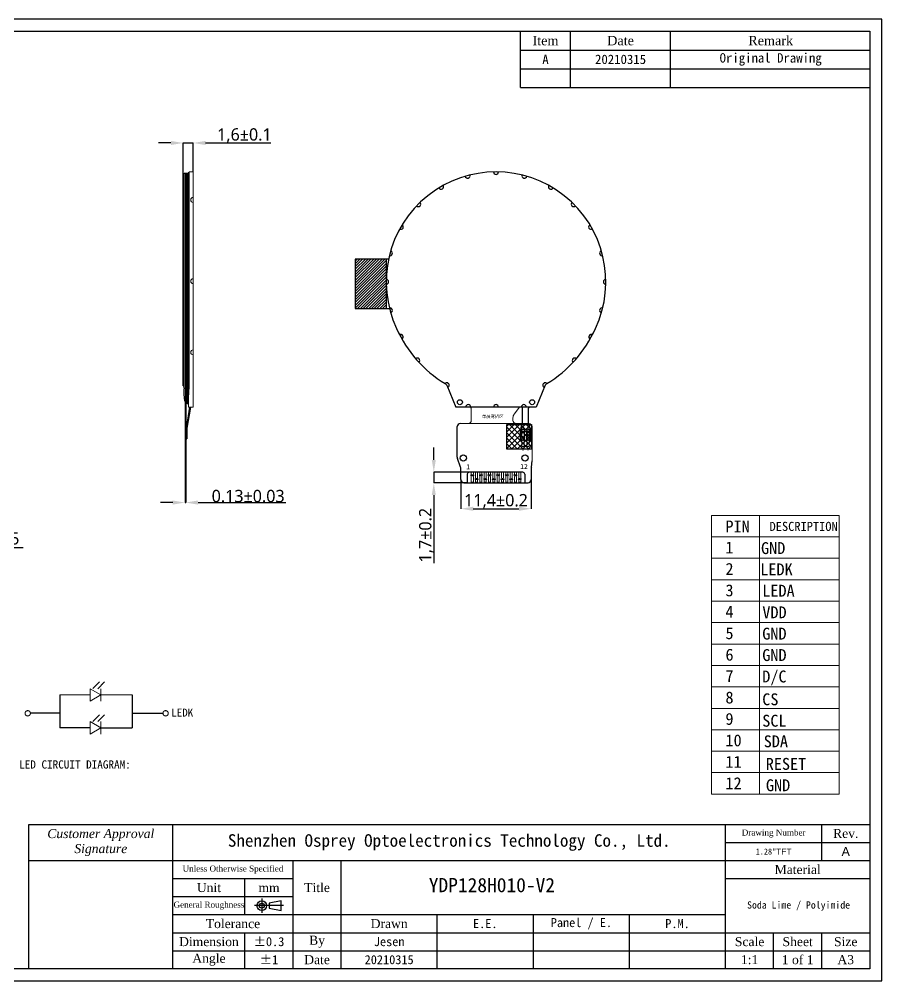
# Model space of a CAD drawing. Header units: millimetres. Extents: x 895 to 1129, y -39 to 116.
# Drawn here: x 989 to 1128.8, y -39.4 to 116.3 of the extents above; entities that cross this region are included whole.
import ezdxf
from ezdxf.enums import TextEntityAlignment as Align
from ezdxf.lldxf.tags import DXFTag

# ---------------------------------------------------------------- set-up
doc = ezdxf.new("R2010")
doc.units = ezdxf.units.MM
for name, color, linetype, lineweight in [('BEZEL', 4, 'Continuous', 20), ('CEN', 1, 'CENTER', 15), ('T-SHADING黑白双面胶', 5, 'Continuous', 18), ('扩散', 4, 'Continuous', 13)]:
    doc.layers.add(name, color=color, linetype=linetype, lineweight=lineweight)
for name, color, linetype in [('BL', 2, 'Continuous'), ('DIM', 3, 'Continuous'), ('Dimension', 7, 'Continuous'), ('FPC', 30, 'Continuous'), ('Frame', 7, 'Continuous'), ('housing', 7, 'Continuous'), ('lcd', 4, 'Continuous'), ('圖框', 7, 'Continuous'), ('铁框', 232, 'Continuous')]:
    doc.layers.add(name, color=color, linetype=linetype)
doc.styles.add('RD', font='', dxfattribs={"width": 0.8, "height": 1.8})
doc.styles.add('宋体', font='')
doc.styles.add('标注', font='')
doc.styles.add('样式_1', font='times.ttf')
doc.styles.get('RD').set_extended_font_data('PMingLiU')
doc.styles.get('宋体').set_extended_font_data('SimSun')
doc.styles.get('标注').set_extended_font_data('Microsoft YaHei')
tags = doc.linetypes.add('CENTER', pattern=[2, 1.25, -0.25, 0.25, -0.25]).pattern_tags.tags
tags[10:11] = [DXFTag(74, 4), DXFTag(75, 0), DXFTag(340, '0'), DXFTag(46, 0.0), DXFTag(50, 0.0), DXFTag(44, 0.0), DXFTag(45, 0.0)]
tags[8:9] = [DXFTag(74, 4), DXFTag(75, 0), DXFTag(340, '0'), DXFTag(46, 0.0), DXFTag(50, 0.0), DXFTag(44, 0.0), DXFTag(45, 0.0)]
tags[6:7] = [DXFTag(74, 4), DXFTag(75, 0), DXFTag(340, '0'), DXFTag(46, 0.0), DXFTag(50, 0.0), DXFTag(44, 0.0), DXFTag(45, 0.0)]
tags[4:5] = [DXFTag(74, 4), DXFTag(75, 0), DXFTag(340, '0'), DXFTag(46, 0.0), DXFTag(50, 0.0), DXFTag(44, 0.0), DXFTag(45, 0.0)]
doc.dimstyles.new('Glass', dxfattribs={"dimtxt": 5, "dimasz": 2, "dimexe": 0, "dimexo": 0, "dimgap": 0, "dimtad": 1, "dimdec": 8, "dimtxsty": '标注', "dimcen": 2.5, "dimclrd": 6, "dimclre": 6, "dimclrt": 6, "dimadec": 0, "dimazin": 0, "dimtfac": 1, "dimtmove": 0, "dimatfit": 3, "dimfxl": 1, "dimarcsym": 0})
doc.dimstyles.new('SH', dxfattribs={"dimscale": 1.4, "dimtxt": 2.5, "dimasz": 2.5, "dimexe": 1.25, "dimexo": 0.625, "dimtad": 0, "dimdec": 1, "dimzin": 0, "dimdsep": 46, "dimtxsty": 'RD', "dimcen": 2.5, "dimadec": 0, "dimazin": 0, "dimtfac": 0.6, "dimtdec": 4, "dimtmove": 0, "dimatfit": 3, "dimfxl": 1, "dimtolj": 1, "dimarcsym": 0})

# ---------------------------------------------------------------- blocks, each defined once
blk = doc.blocks.new('ty')
at = {"layer": '铁框'}
for p, q in [((1324.74, 462.96), (1326.22, 459.42)), ((1340.71, 462.96), (1339.23, 459.42)), ((1339.23, 459.42), (1326.22, 459.42))]:
    blk.add_line(p, q, dxfattribs=at)
at = {"layer": '铁框', "color": 4}
for centre in [(1326.88, 460.21), (1338.58, 460.21)]:
    blk.add_circle(centre, 0.4, dxfattribs=at)
at = {"layer": '铁框'}
for centre, radius, start, end in [((1332.73, 479.72), 17.8, 334.7896, 205.2104), ((1334.53, 480.03), 19.57, 203.7686, 239.127), ((1330.92, 480.03), 19.57, 300.873, 336.2314), ((1323.75, 462.29), 1.19, 33.9621, 51.6052), ((1341.7, 462.29), 1.19, 128.3948, 146.0379)]:
    blk.add_arc(centre, radius, start, end, dxfattribs=at)
at = {"layer": '铁框', "color": 4}
for centre, start, end in [((1328.12, 496.91), 195.6438, 14.3562), ((1332.73, 497.52), 180.6438, 359.3562), ((1337.33, 496.91), 165.6438, 344.3562), ((1323.83, 495.13), 210.6438, 29.3562), ((1341.63, 495.13), 150.6438, 329.3562), ((1320.14, 492.31), 225.6438, 44.3562), ((1345.31, 492.31), 135.6438, 314.3562), ((1317.31, 488.62), 240.6438, 59.3562), ((1348.14, 488.62), 120.6438, 299.3562), ((1315.53, 484.33), 255.6438, 74.3562), ((1349.92, 484.33), 105.6438, 284.3562), ((1314.93, 479.72), 270.6438, 89.3562), ((1350.53, 479.72), 90.6438, 269.3562), ((1315.53, 475.11), 285.6438, 104.3562), ((1349.92, 475.11), 75.6438, 254.3562), ((1317.27, 470.8), 298.7169, 117.5459), ((1348.18, 470.8), 62.4541, 241.2831), ((1319.97, 466.96), 312.4771, 131.3061), ((1345.49, 466.96), 48.6939, 227.5229), ((1324.74, 462.96), 292.6835, 134.2038), ((1340.71, 462.96), 45.7962, 247.3148), ((1328.23, 459.42), 0, 180), ((1332.73, 459.42), 0, 180), ((1337.23, 459.42), 0, 180)]:
    blk.add_arc(centre, 0.4, start, end, dxfattribs=at)
blk = doc.blocks.new('*D49')
at = {"color": 6, "lineweight": -2}
for p, q in [((1013.57, 96.3), (1011.57, 96.3)), ((1015.57, 91.01), (1015.57, 96.3)), ((1015.57, 96.3), (1017.17, 96.3)), ((1017.17, 91.61), (1017.17, 96.3)), ((1019.17, 96.3), (1029.77, 96.3))]:
    blk.add_line(p, q, dxfattribs=at)
at = {"color": 6}
for points in [[(1013.57, 96.63), (1013.57, 95.97), (1015.57, 96.3)], [(1019.17, 96.63), (1019.17, 95.97), (1017.17, 96.3)]]:
    blk.add_solid(points, dxfattribs=at)
at = {"layer": 'Defpoints', "color": 0}
for p in [(1017.17, 96.3), (1015.57, 91.01), (1017.17, 91.61)]:
    blk.add_point(p, dxfattribs=at)
at = {"color": 6, "insert": (1025.47, 97.5), "char_height": 2, "attachment_point": 5, "style": '标注'}
blk.add_mtext('1,6%%p0.1', dxfattribs=at)
blk = doc.blocks.new('*D54')
at = {"color": 6, "lineweight": -2}
for p, q in [((1056.17, 44.96), (1056.17, 46.96)), ((1061.9, 42.96), (1056.17, 42.96)), ((1056.17, 42.96), (1056.17, 41.26)), ((1061.6, 41.26), (1056.17, 41.26)), ((1056.17, 39.26), (1056.17, 28.23))]:
    blk.add_line(p, q, dxfattribs=at)
at = {"color": 6}
for points in [[(1055.84, 44.96), (1056.5, 44.96), (1056.17, 42.96)], [(1055.84, 39.26), (1056.5, 39.26), (1056.17, 41.26)]]:
    blk.add_solid(points, dxfattribs=at)
at = {"layer": 'Defpoints', "color": 0}
for p in [(1061.9, 42.96), (1056.17, 41.26), (1061.6, 41.26)]:
    blk.add_point(p, dxfattribs=at)
at = {"color": 6, "insert": (1054.96, 32.75), "char_height": 2, "attachment_point": 5, "rotation": 90, "style": '标注'}
blk.add_mtext('1,7%%p0.2', dxfattribs=at)
blk = doc.blocks.new('*D57')
at = {"color": 6, "lineweight": -2}
for p, q in [((953.31, 41.26), (953.31, 30.77)), ((961.01, 41.26), (961.01, 30.77)), ((955.31, 30.77), (959.01, 30.77)), ((961.01, 30.77), (989.63, 30.77))]:
    blk.add_line(p, q, dxfattribs=at)
at = {"color": 6}
for points in [[(955.31, 31.1), (955.31, 30.44), (953.31, 30.77)], [(959.01, 31.1), (959.01, 30.44), (961.01, 30.77)]]:
    blk.add_solid(points, dxfattribs=at)
at = {"layer": 'Defpoints', "color": 0}
for p in [(953.31, 41.26), (961.01, 41.26), (961.01, 30.77)]:
    blk.add_point(p, dxfattribs=at)
at = {"color": 6, "insert": (976.32, 32.02), "char_height": 2, "attachment_point": 5, "style": '标注'}
blk.add_mtext('P0.7*(12-1)=7,7%%p0.05', dxfattribs=at)
blk = doc.blocks.new('*D59')
at = {"color": 6, "lineweight": -2}
for p, q in [((1060.55, 41.76), (1060.55, 37.04)), ((1071.95, 41.76), (1071.95, 37.04)), ((1062.55, 37.04), (1069.95, 37.04))]:
    blk.add_line(p, q, dxfattribs=at)
at = {"color": 6}
for points in [[(1062.55, 37.37), (1062.55, 36.71), (1060.55, 37.04)], [(1069.95, 37.37), (1069.95, 36.71), (1071.95, 37.04)]]:
    blk.add_solid(points, dxfattribs=at)
at = {"layer": 'Defpoints', "color": 0}
for p in [(1060.55, 41.76), (1071.95, 41.76), (1071.95, 37.04)]:
    blk.add_point(p, dxfattribs=at)
at = {"color": 6, "insert": (1066.25, 38.25), "char_height": 2, "attachment_point": 5, "style": '标注'}
blk.add_mtext('11,4%%p0.2', dxfattribs=at)
blk = doc.blocks.new('*D60')
at = {"color": 6, "lineweight": -2}
for p, q in [((1015.85, 41.26), (1015.85, 38.04)), ((1015.97, 41.26), (1015.97, 38.04)), ((1013.85, 38.04), (1011.85, 38.04)), ((1015.85, 38.04), (1015.97, 38.04)), ((1017.97, 38.04), (1032.19, 38.04))]:
    blk.add_line(p, q, dxfattribs=at)
at = {"color": 6}
for points in [[(1013.85, 38.38), (1013.85, 37.71), (1015.85, 38.04)], [(1017.97, 38.38), (1017.97, 37.71), (1015.97, 38.04)]]:
    blk.add_solid(points, dxfattribs=at)
at = {"layer": 'Defpoints', "color": 0}
for p in [(1015.85, 41.26), (1015.97, 41.26), (1015.97, 38.04)]:
    blk.add_point(p, dxfattribs=at)
at = {"color": 6, "insert": (1026.08, 39.08), "char_height": 2, "attachment_point": 5, "style": '标注'}
blk.add_mtext('0.13%%p0.03', dxfattribs=at)

msp = doc.modelspace()

# ---------------------------------------------------------------- hatches: boundary and pattern name
h = msp.add_hatch()
h.set_pattern_fill('ANSI31', color=3, scale=0.1, style=0)
h.paths.add_polyline_path([(1043.45101167, 69.46191939), (1048.45101167, 69.46191939), (1048.45101167, 77.46191939), (1043.45101167, 77.46191939)])
h = msp.add_hatch()
h.set_pattern_fill('ANSI37', color=2, scale=0.2, style=0)
h.set_pattern_definition([(45, (23.95955, -3.106), (-0.4490128, 0.4490128), []), (135, (23.95955, -3.106), (-0.4490128, -0.4490128), [])])
h.paths.add_polyline_path([(1067.99815251, 46.69289206), (1071.99815251, 46.69289206), (1071.99815251, 50.69289206), (1067.99815251, 50.69289206)])

# ---------------------------------------------------------------- linework, layer by layer
at = {"color": 3}
msp.add_line((1048.45101167, 77.46191939), (1048.45101167, 69.46191939), dxfattribs=at)
at = {"color": 30}
for p, q in [((1061.60100548, 42.65828265), (1061.60100548, 41.25828265)), ((1070.60100548, 42.95828265), (1061.90100548, 42.95828265)), ((1070.90100548, 42.65828265), (1070.90100548, 41.25828265)), ((1071.10100548, 41.25828265), (1071.22600548, 41.25828265))]:
    msp.add_line(p, q, dxfattribs=at)
msp.add_line((1071.45100548, 41.25828265), (1071.45100548, 41.25828265))
at = {"linetype": 'Continuous', "lineweight": 0}
for p, q in [((1108.9401156, -9.18575526), (1108.9401156, 35.95295924)), ((1101.15477608, 32.48075043), (1121.8448033, 32.48075043)), ((1101.15477608, 29.00854162), (1121.8448033, 29.00854162)), ((1101.15477608, 25.53633282), (1121.8448033, 25.53633282)), ((1101.15477608, 22.06412401), (1121.8448033, 22.06412401)), ((1101.15477608, 18.5919152), (1121.8448033, 18.5919152)), ((1101.15477608, 15.11970639), (1121.8448033, 15.11970639)), ((1101.15477608, 11.64749758), (1121.8448033, 11.64749758)), ((1101.15477608, 8.17528878), (1121.8448033, 8.17528878)), ((1101.15477608, 4.70307997), (1121.8448033, 4.70307997)), ((1101.15477608, 1.23087116), (1121.8448033, 1.23087116)), ((1101.15477608, -2.24133765), (1121.8448033, -2.24133765)), ((1101.15477608, -5.71354645), (1121.8448033, -5.71354645)), ((1101.15477608, -9.18575526), (1121.8448033, -9.18575526))]:
    msp.add_line(p, q, dxfattribs=at)
at = {"color": 3, "elevation": 0}
msp.add_lwpolyline([(1048.83001314, 77.46191939), (1043.45101167, 77.46191939), (1043.45101167, 69.46191939), (1049.36100743, 69.46191939)], dxfattribs=at)
at = {"color": 2}
msp.add_lwpolyline([(1067.99815251, 50.69289206), (1071.99815251, 50.69289206), (1071.99815251, 46.69289206), (1067.99815251, 46.69289206)], close=True, dxfattribs=at)
at = {"linetype": 'Continuous', "lineweight": 0}
msp.add_lwpolyline([(1101.15477608, -9.18575526), (1101.15477608, 35.95295924), (1121.8448033, 35.95295924), (1121.8448033, -9.18575526)], dxfattribs=at)
at = {"color": 30}
for centre, start, end in [((1061.90100548, 42.65828265), 89.9999999999, 180), ((1070.60100548, 42.65828265), 359.9999999999, 90)]:
    msp.add_arc(centre, 0.3, start, end, dxfattribs=at)
at = {"layer": 'BEZEL', "color": 1}
for p, q in [((1017.16814278, 91.60831704), (1016.49814278, 91.60831704)), ((1016.49814278, 91.60831704), (1016.49814278, 56.82831704)), ((1017.16814278, 91.60831704), (1017.16814278, 53.50828265)), ((1016.49814278, 56.82831704), (1016.42814278, 55.02831704)), ((1016.42814278, 55.02831704), (1016.42814278, 53.50828265)), ((1017.16814278, 53.50828265), (1016.42814278, 53.50828265))]:
    msp.add_line(p, q, dxfattribs=at)
at = {"layer": 'BEZEL'}
for centre in [(1017.16814278, 87.07054718), (1017.16814278, 73.90831704), (1017.16814278, 62.37351282)]:
    msp.add_arc(centre, 0.4, 90, 270, dxfattribs=at)
at = {"layer": 'BL', "lineweight": 5, "ltscale": 2}
for p, q in [((1070.4362525, 48.64702851), (1070.4362525, 49.40828265)), ((1070.8362525, 49.40828265), (1070.8362525, 48.64702851)), ((1071.2362525, 48.94702851), (1071.2362525, 49.40828265)), ((1071.2362525, 48.09702851), (1071.2362525, 48.56953679)), ((1071.6362525, 49.40828265), (1071.6362525, 48.94702851)), ((1071.6362525, 48.56953679), (1071.6362525, 48.09702851)), ((1070.4362525, 48.09702851), (1070.4362525, 48.26953679)), ((1070.8362525, 48.26953679), (1070.8362525, 48.09702851))]:
    msp.add_line(p, q, dxfattribs=at)
msp.add_arc((1070.6362525, 48.45828265), 0.275, 316.6582417728, 43.3417582272, dxfattribs=at)
at = {"layer": 'CEN', "color": 3}
for p, q in [((1000.45352505, 7.88594934), (1000.45352505, 5.87041014)), ((1002.1990332, 6.87817974), (1000.45352505, 7.88594934)), ((1002.1990332, 7.88594934), (1002.1990332, 5.87041014)), ((995.56024296, 6.87817974), (1000.45352505, 6.87817974)), ((1002.1990332, 6.87817974), (1000.45352505, 5.87041014)), ((1002.1990332, 6.87817974), (1007.25877124, 6.87817974)), ((1000.45352505, 2.55347), (1000.45352505, 0.5379308)), ((1002.1990332, 1.5457004), (1000.45352505, 2.55347)), ((1002.1990332, 2.55347), (1002.1990332, 0.5379308)), ((1002.1990332, 1.5457004), (1000.45352505, 0.5379308))]:
    msp.add_line(p, q, dxfattribs=at)
at = {"layer": 'CEN', "color": 3, "const_width": 0.1728}
for points in [[(990.79049734, 3.89869558, -1), (989.92649734, 3.89869558, -1)], [(1013.13848758, 3.89869558, -1), (1012.27448758, 3.89869558, -1)]]:
    msp.add_lwpolyline(points, format="xyb", close=True, dxfattribs=at)
at = {"layer": 'DIM', "color": 2}
for p, q in [((1015.56814278, 56.95831826), (1015.56814278, 91.00831704)), ((1015.56814278, 91.00831704), (1015.71814278, 91.00831704)), ((1016.21814278, 91.00831704), (1016.36814278, 91.00831704)), ((1016.36814278, 56.95831826), (1016.36814278, 91.00831704)), ((1015.56814278, 56.95831826), (1015.71814278, 56.95831826)), ((1015.71814278, 56.55831826), (1015.96814278, 56.55831826)), ((1016.21814278, 56.95831826), (1016.36814278, 56.95831826)), ((1015.96814289, 54.16824569), (1016.21814278, 54.16831826))]:
    msp.add_line(p, q, dxfattribs=at)
at = {"layer": 'DIM', "color": 0}
for p, q in [((1015.71814278, 91.40831704), (1016.21814278, 91.40831704)), ((1015.71814278, 56.55831826), (1015.71814278, 91.40831704)), ((1016.21814278, 54.16831826), (1016.21814278, 91.40831704))]:
    msp.add_line(p, q, dxfattribs=at)
at = {"layer": 'FPC', "color": 0}
msp.add_line((1015.96814278, 54.10296154), (1015.96814278, 91.40831704), dxfattribs=at)
at = {"layer": 'FPC', "color": 2}
for p, q in [((1015.84814278, 54.34140397), (1015.84814278, 41.25828265)), ((1015.96814278, 54.16831826), (1015.96814278, 41.25828265)), ((1016.58111861, 53.50828265), (1015.96814278, 49.63811429)), ((1016.71129505, 53.50828265), (1016.16814278, 50.06831826)), ((1070.53630733, 50.92357597), (1070.53630733, 53.31831826)), ((1070.53630733, 50.92357597), (1070.53630733, 53.31831826)), ((1070.53630733, 50.92357597), (1070.53630733, 53.10828265)), ((1071.53625868, 50.92357597), (1071.53625868, 53.31831826)), ((1071.53625868, 50.92357597), (1071.53625868, 53.31831826)), ((1071.53625868, 50.92357597), (1071.53625868, 53.10828265)), ((1016.16814278, 50.06831826), (1016.16814278, 48.36831826)), ((1015.97656098, 48.36825791), (1016.16814278, 48.36831826)), ((1015.84814278, 41.25828265), (1015.96814278, 41.25828265))]:
    msp.add_line(p, q, dxfattribs=at)
at = {"layer": 'FPC', "lineweight": 5}
for p, q in [((1062.23831272, 51.35004788), (1062.23831272, 53.16831826)), ((1069.20432288, 52.37796301), (1070.06382418, 53.50828265)), ((1069.20432288, 52.37796301), (1070.03544551, 53.4709622)), ((1069.00032953, 51.35004788), (1069.00032953, 51.77267514)), ((1069.49129384, 50.85012953), (1060.45151252, 50.85004316)), ((1071.58777148, 50.85004788), (1069.50026078, 50.85004788)), ((1070.4362525, 49.90997425), (1070.8362525, 49.90997425)), ((1070.4362525, 47.10997425), (1070.4362525, 49.90997425)), ((1070.8362525, 49.90997425), (1070.8362525, 47.10997425)), ((1071.2362525, 49.90997425), (1071.6362525, 49.90997425)), ((1071.2362525, 47.10997425), (1071.2362525, 49.90997425)), ((1071.6362525, 49.90997425), (1071.6362525, 47.10997425)), ((1072.08777148, 50.35004788), (1072.08777148, 44.86848586)), ((1070.8362525, 47.10997425), (1070.4362525, 47.10997425)), ((1071.6362525, 47.10997425), (1071.2362525, 47.10997425))]:
    msp.add_line(p, q, dxfattribs=at)
at = {"layer": 'FPC'}
for p, q in [((1059.95151729, 45.37985711), (1059.95151729, 50.35004316)), ((1070.3171623, 50.20697986), (1070.45545236, 50.52965667)), ((1070.3171623, 50.20697986), (1070.45545236, 50.52965667)), ((1071.75540371, 50.20697986), (1071.61711365, 50.52965667)), ((1071.75540371, 50.20697986), (1071.61711365, 50.52965667)), ((1070.23630733, 48.06831826), (1070.23630733, 49.81306056)), ((1070.2378352, 49.56831826), (1071.83473081, 49.56831826)), ((1070.43625868, 48.80706413), (1070.43625868, 49.56831826)), ((1070.43625868, 48.80706413), (1070.43625868, 49.56831826)), ((1070.43625868, 48.25706413), (1070.43625868, 48.4295724)), ((1070.43625868, 48.25706413), (1070.43625868, 48.4295724)), ((1070.83625868, 49.56831826), (1070.83625868, 48.80706413)), ((1070.83625868, 48.4295724), (1070.83625868, 48.25706413)), ((1070.83625868, 48.4295724), (1070.83625868, 48.25706413)), ((1071.23625868, 49.10706413), (1071.23625868, 49.56831826)), ((1071.23625868, 48.25706413), (1071.23625868, 48.7295724)), ((1071.23625868, 48.25706413), (1071.23625868, 48.7295724)), ((1071.63625868, 49.56831826), (1071.63625868, 49.10706413)), ((1071.63625868, 48.7295724), (1071.63625868, 48.25706413)), ((1071.63625868, 48.7295724), (1071.63625868, 48.25706413)), ((1071.83625868, 48.06831826), (1071.83625868, 49.81306056)), ((1071.83625868, 48.06831826), (1071.83625868, 49.81306056)), ((1070.51125868, 48.06831826), (1070.23630733, 48.06831826)), ((1070.51125868, 48.06831826), (1070.23630733, 48.06831826)), ((1071.31125868, 48.06831826), (1070.76125868, 48.06831826)), ((1071.83625868, 48.06831826), (1071.56125868, 48.06831826)), ((1071.83625868, 48.06831826), (1071.56125868, 48.06831826)), ((1060.51934001, 43.77077062), (1059.98318277, 45.20474923)), ((1071.98267096, 43.77077062), (1072.08539134, 44.8197572)), ((1060.55100548, 41.75828265), (1060.55100548, 43.59566274)), ((1071.95100548, 43.59566274), (1071.95100548, 41.75828265)), ((1061.05100548, 41.25828265), (1071.45100548, 41.25828265))]:
    msp.add_line(p, q, dxfattribs=at)
at = {"layer": 'FPC', "color": 2, "lineweight": 5}
for p, q in [((1070.4362525, 49.90997425), (1070.8362525, 49.90997425)), ((1070.4362525, 47.10997425), (1070.4362525, 49.90997425)), ((1070.8362525, 49.90997425), (1070.8362525, 47.10997425)), ((1071.2362525, 49.90997425), (1071.6362525, 49.90997425)), ((1071.2362525, 47.10997425), (1071.2362525, 49.90997425)), ((1071.6362525, 49.90997425), (1071.6362525, 47.10997425)), ((1070.8362525, 47.10997425), (1070.4362525, 47.10997425)), ((1071.6362525, 47.10997425), (1071.2362525, 47.10997425))]:
    msp.add_line(p, q, dxfattribs=at)
at = {"layer": 'FPC', "color": 2, "lineweight": 9}
for p, q in [((1062.22600548, 42.95828265), (1062.57600548, 42.95828265)), ((1062.22600548, 42.63681836), (1062.22600548, 42.95828265)), ((1062.22600548, 41.25828265), (1062.22600548, 42.27974694)), ((1062.57600548, 42.95828265), (1062.57600548, 42.63681836)), ((1062.57600548, 42.27974694), (1062.57600548, 41.25828265)), ((1062.92600548, 42.95828265), (1063.27600548, 42.95828265)), ((1062.92600548, 42.03681836), (1062.92600548, 42.95828265)), ((1063.27600548, 42.95828265), (1063.27600548, 42.03681836)), ((1063.62600548, 42.95828265), (1063.97600548, 42.95828265)), ((1063.62600548, 42.63681836), (1063.62600548, 42.95828265)), ((1063.62600548, 41.25828265), (1063.62600548, 42.27974694)), ((1063.97600548, 42.95828265), (1063.97600548, 42.63681836)), ((1063.97600548, 42.27974694), (1063.97600548, 41.25828265)), ((1064.32600548, 42.95828265), (1064.67600548, 42.95828265)), ((1064.32600548, 42.03681836), (1064.32600548, 42.95828265)), ((1064.67600548, 42.95828265), (1064.67600548, 42.03681836)), ((1065.02600548, 42.95828265), (1065.37600548, 42.95828265)), ((1065.02600548, 42.63681836), (1065.02600548, 42.95828265)), ((1065.02600548, 41.25828265), (1065.02600548, 42.27974694)), ((1065.37600548, 42.95828265), (1065.37600548, 42.63681836)), ((1065.37600548, 42.27974694), (1065.37600548, 41.25828265)), ((1065.72600548, 42.95828265), (1066.07600548, 42.95828265)), ((1065.72600548, 42.03681836), (1065.72600548, 42.95828265)), ((1066.07600548, 42.95828265), (1066.07600548, 42.03681836)), ((1066.42600548, 42.95828265), (1066.77600548, 42.95828265)), ((1066.42600548, 42.63681836), (1066.42600548, 42.95828265)), ((1066.42600548, 41.25828265), (1066.42600548, 42.27974694)), ((1066.77600548, 42.95828265), (1066.77600548, 42.63681836)), ((1066.77600548, 42.27974694), (1066.77600548, 41.25828265)), ((1067.12600548, 42.95828265), (1067.47600548, 42.95828265)), ((1067.12600548, 42.03681836), (1067.12600548, 42.95828265)), ((1067.47600548, 42.95828265), (1067.47600548, 42.03681836)), ((1067.82600548, 42.95828265), (1068.17600548, 42.95828265)), ((1067.82600548, 42.63681836), (1067.82600548, 42.95828265)), ((1067.82600548, 41.25828265), (1067.82600548, 42.27974694)), ((1068.17600548, 42.95828265), (1068.17600548, 42.63681836)), ((1068.17600548, 42.27974694), (1068.17600548, 41.25828265)), ((1068.52600548, 42.95828265), (1068.87600548, 42.95828265)), ((1068.52600548, 42.03681836), (1068.52600548, 42.95828265)), ((1068.87600548, 42.95828265), (1068.87600548, 42.03681836)), ((1069.22600548, 42.95828265), (1069.57600548, 42.95828265)), ((1069.22600548, 42.63681836), (1069.22600548, 42.95828265)), ((1069.22600548, 41.25828265), (1069.22600548, 42.27974694)), ((1069.57600548, 42.95828265), (1069.57600548, 42.63681836)), ((1069.57600548, 42.27974694), (1069.57600548, 41.25828265)), ((1069.92600548, 42.95828265), (1070.27600548, 42.95828265)), ((1069.92600548, 42.03681836), (1069.92600548, 42.95828265)), ((1070.27600548, 42.95828265), (1070.27600548, 42.03681836)), ((1070.27600548, 42.95828265), (1070.27600548, 42.95828265)), ((1062.92600548, 41.25828265), (1062.92600548, 41.67974694)), ((1063.27600548, 41.67974694), (1063.27600548, 41.25828265)), ((1064.32600548, 41.25828265), (1064.32600548, 41.67974694)), ((1064.67600548, 41.67974694), (1064.67600548, 41.25828265)), ((1065.02600548, 41.25828265), (1065.02600548, 41.25828265)), ((1065.10100548, 41.25828265), (1065.02600548, 41.25828265)), ((1065.72600548, 41.25828265), (1065.72600548, 41.67974694)), ((1066.07600548, 41.67974694), (1066.07600548, 41.25828265)), ((1067.12600548, 41.25828265), (1067.12600548, 41.67974694)), ((1067.47600548, 41.67974694), (1067.47600548, 41.25828265)), ((1068.52600548, 41.25828265), (1068.52600548, 41.67974694)), ((1068.87600548, 41.67974694), (1068.87600548, 41.25828265)), ((1069.92600548, 41.25828265), (1069.92600548, 41.67974694)), ((1070.27600548, 41.67974694), (1070.27600548, 41.25828265))]:
    msp.add_line(p, q, dxfattribs=at)
at = {"layer": 'FPC', "lineweight": 9, "elevation": 0}
for points in [[(1063.27600548, 42.95828265), (1063.27600548, 42.95828265)], [(1064.67600548, 42.95828265), (1064.67600548, 42.95828265)], [(1066.07600548, 42.95828265), (1066.07600548, 42.95828265)], [(1067.47600548, 42.95828265), (1067.47600548, 42.95828265)], [(1068.87600548, 42.95828265), (1068.87600548, 42.95828265)]]:
    msp.add_lwpolyline(points, dxfattribs=at)
at = {"layer": 'FPC'}
for centre in [(1070.63625868, 48.61831826), (1070.63625868, 48.61831826), (1071.43625868, 48.91831826), (1071.43625868, 48.91831826)]:
    msp.add_circle(centre, 0.125, dxfattribs=at)
at = {"layer": 'FPC', "color": 34}
for centre in [(1060.95151729, 45.25819007), (1070.95147991, 45.25819007)]:
    msp.add_circle(centre, 0.5, dxfattribs=at)
at = {"layer": 'FPC', "color": 6, "lineweight": 9}
for centre in [(1062.40100548, 42.45828265), (1063.80100548, 42.45828265), (1065.20100548, 42.45828265), (1066.60100548, 42.45828265), (1068.00100548, 42.45828265), (1069.40100548, 42.45828265), (1063.10100548, 41.85828265), (1064.50100548, 41.85828265), (1065.90100548, 41.85828265), (1067.30100548, 41.85828265), (1068.70100548, 41.85828265), (1070.10100548, 41.85828265)]:
    msp.add_circle(centre, 0.1, dxfattribs=at)
at = {"layer": 'FPC', "color": 2}
for centre, radius, start, end in [((1021.08643333, 55.76084642), 5.42720045, 171.5503741104, 195.1615960954), ((1070.03630733, 53.31831826), 0.5, 0, 22.3292703875), ((1072.03625868, 53.31831826), 0.5, 157.6707296125, 180)]:
    msp.add_arc(centre, radius, start, end, dxfattribs=at)
at = {"layer": 'FPC', "lineweight": 5}
for centre, radius, start, end in [((1061.73831272, 53.16831826), 0.5, 0, 42.8380768883), ((1070.00032953, 51.77267514), 1, 142.7504406782, 180), ((1061.73831272, 51.35004788), 0.5, 270, 0), ((1069.50032953, 51.35004788), 0.5, 180, 270), ((1071.58777148, 50.35004788), 0.5, 0, 90), ((1071.58777148, 44.86848586), 0.5, 354.407230644, 0)]:
    msp.add_arc(centre, radius, start, end, dxfattribs=at)
at = {"layer": 'FPC'}
for centre, radius, start, end in [((1060.45151729, 50.35004316), 0.5, 90.0005474146, 180), ((1071.23630733, 49.81306056), 1, 156.8014094863, 180), ((1069.53630733, 50.92357597), 1, 336.8014094863, 0), ((1069.53630733, 50.92357597), 1, 336.8014094863, 0), ((1072.53625868, 50.92357597), 1, 180, 203.1985905137), ((1072.53625868, 50.92357597), 1, 180, 183.1345941901), ((1072.53625868, 50.92357597), 1, 180, 203.1985905137), ((1070.83625868, 49.81306056), 1, 0, 23.1985905137), ((1070.63625868, 48.61831826), 0.275, 136.6582417726, 223.3417582272), ((1070.63625868, 48.61831826), 0.275, 136.6582417726, 223.3417582273), ((1070.63625868, 48.61831826), 0.275, 316.6582417728, 43.3417582272), ((1070.63625868, 48.61831826), 0.275, 316.6582417728, 43.3417582273), ((1071.43625868, 48.91831826), 0.275, 136.6582417726, 223.3417582272), ((1071.43625868, 48.91831826), 0.275, 136.6582417726, 223.3417582273), ((1071.43625868, 48.91831826), 0.275, 316.6582417728, 43.3417582272), ((1071.43625868, 48.91831826), 0.275, 316.6582417728, 43.3417582273), ((1070.63625868, 48.06831826), 0.275, 136.6582417726, 180), ((1070.63625868, 48.06831826), 0.275, 136.6582417726, 180), ((1070.63625868, 48.06831826), 0.125, 0, 180), ((1070.63625868, 48.06831826), 0.125, 0, 180), ((1070.63625868, 48.06831826), 0.275, 0, 43.3417582272), ((1070.63625868, 48.06831826), 0.275, 0, 43.3417582273), ((1071.43625868, 48.06831826), 0.275, 136.6582417726, 180), ((1071.43625868, 48.06831826), 0.275, 136.6582417726, 180), ((1071.43625868, 48.06831826), 0.125, 0, 180), ((1071.43625868, 48.06831826), 0.125, 0, 180), ((1071.43625868, 48.06831826), 0.275, 0, 43.3417582272), ((1071.43625868, 48.06831826), 0.275, 0, 43.3417582273), ((1060.45151729, 45.37985711), 0.5, 180, 200.5005123172), ((1060.05100548, 43.59566274), 0.5, 0, 20.5005123172), ((1072.45100548, 43.59566274), 0.5, 159.4994876828, 180), ((1061.05100548, 41.75828265), 0.5, 180, 270), ((1071.45100548, 41.75828265), 0.5, 270, 0)]:
    msp.add_arc(centre, radius, start, end, dxfattribs=at)
at = {"layer": 'FPC', "color": 2, "lineweight": 9}
for centre, radius, start, end in [((1062.40100548, 42.45828265), 0.25, 134.4270040007, 225.5729959993), ((1062.40100548, 42.45828265), 0.25, 314.4270040007, 45.5729959993), ((1063.80100548, 42.45828265), 0.25, 134.4270040007, 225.5729959993), ((1063.80100548, 42.45828265), 0.25, 314.4270040007, 45.5729959993), ((1065.20100548, 42.45828265), 0.25, 134.4270040007, 225.5729959993), ((1065.20100548, 42.45828265), 0.25, 314.4270040007, 45.5729959993), ((1066.60100548, 42.45828265), 0.25, 134.4270040007, 225.5729959993), ((1066.60100548, 42.45828265), 0.25, 314.4270040007, 45.5729959993), ((1068.00100548, 42.45828265), 0.25, 134.4270040007, 225.5729959993), ((1068.00100548, 42.45828265), 0.25, 314.4270040007, 45.5729959993), ((1069.40100548, 42.45828265), 0.25, 134.4270040007, 225.5729959993), ((1069.40100548, 42.45828265), 0.25, 314.4270040007, 45.5729959993), ((1062.40100548, 41.25828265), 0.1, 0, 180), ((1063.10100548, 41.85828265), 0.25, 134.4270040009, 225.5729959992), ((1063.10100548, 41.25828265), 0.1, 0, 180), ((1063.10100548, 41.85828265), 0.25, 314.4270040007, 45.5729959993), ((1063.80100548, 41.25828265), 0.1, 0, 180), ((1064.50100548, 41.85828265), 0.25, 134.4270040009, 225.5729959993), ((1064.50100548, 41.25828265), 0.1, 0, 180), ((1064.50100548, 41.85828265), 0.25, 314.4270040007, 45.5729959993), ((1065.20100548, 41.25828265), 0.1, 0, 180), ((1065.90100548, 41.85828265), 0.25, 134.4270040009, 225.5729959992), ((1065.90100548, 41.25828265), 0.1, 0, 180), ((1065.90100548, 41.85828265), 0.25, 314.4270040007, 45.5729959993), ((1066.60100548, 41.25828265), 0.1, 0, 180), ((1067.30100548, 41.85828265), 0.25, 134.4270040009, 225.5729959992), ((1067.30100548, 41.25828265), 0.1, 0, 180), ((1067.30100548, 41.85828265), 0.25, 314.4270040007, 45.5729959993), ((1068.00100548, 41.25828265), 0.1, 0, 180), ((1068.70100548, 41.85828265), 0.25, 134.4270040009, 225.5729959993), ((1068.70100548, 41.25828265), 0.1, 0, 180), ((1068.70100548, 41.85828265), 0.25, 314.4270040007, 45.5729959993), ((1069.40100548, 41.25828265), 0.1, 0, 180), ((1070.10100548, 41.85828265), 0.25, 134.4270040009, 225.5729959992), ((1070.10100548, 41.25828265), 0.1, 0, 180), ((1070.10100548, 41.85828265), 0.25, 314.4270040007, 45.5729959993)]:
    msp.add_arc(centre, radius, start, end, dxfattribs=at)
at = {"layer": 'Frame', "color": 7}
for p, q in [((1070.21593624, 105.27456398), (1070.21593624, 114.39840398)), ((1078.32601624, 105.27456398), (1078.32601624, 114.39840398)), ((1094.54617624, 105.27456398), (1094.54617624, 114.39840398)), ((1070.21593624, 111.35712398), (1126.82309644, 111.35712398)), ((1070.21593624, 108.31584398), (1126.82309644, 108.31584398)), ((1070.21593624, 108.31584398), (1126.82309644, 108.31584398)), ((1070.21593624, 105.27456398), (1126.82309644, 105.27456398)), ((990.51698188, -14.11878975), (1126.82309644, -14.11878975)), ((990.51698188, -37.48555225), (990.51698188, -14.11878975)), ((1013.88374438, -37.48555225), (1013.88374438, -14.11878975)), ((1103.45633394, -37.48555225), (1103.45633394, -14.11878975)), ((1119.03417561, -19.96048037), (1119.03417561, -14.11878975)), ((1103.45633394, -17.03963506), (1126.82309644, -17.03963506)), ((990.51698188, -19.96048037), (1126.82309644, -19.96048037)), ((1033.35604646, -37.48555225), (1033.35604646, -19.96048037)), ((1041.14496729, -37.48555225), (1041.14496729, -19.96048037)), ((1013.88374438, -22.88132569), (1033.35604646, -22.88132569)), ((1025.56712562, -28.72301631), (1025.56712562, -22.88132569)), ((1103.45633394, -22.88132569), (1126.82309644, -22.88132569)), ((1013.88374438, -25.802171), (1033.35604646, -25.802171)), ((1013.88374438, -28.72301631), (1103.45633394, -28.72301631)), ((1056.72280895, -37.48555225), (1056.72280895, -28.72301631)), ((1072.30065062, -37.48555225), (1072.30065062, -28.72301631)), ((1087.87849228, -37.48555225), (1087.87849228, -28.72301631)), ((1013.88374438, -31.64386162), (1126.82309644, -31.64386162)), ((1025.56712562, -37.48555225), (1025.56712562, -31.64386162)), ((1111.24525478, -37.48555225), (1111.24525478, -31.64386162)), ((1119.03417561, -37.48555225), (1119.03417561, -31.64386162)), ((1013.88374438, -34.56470693), (1126.82309644, -34.56470693))]:
    msp.add_line(p, q, dxfattribs=at)
at = {"layer": 'Frame', "color": 7, "linetype": 'CENTER'}
for p, q in [((1028.29324791, -26.09425553), (1028.29324791, -28.43093178)), ((1031.79826229, -27.26259365), (1027.12490979, -27.26259365))]:
    msp.add_line(p, q, dxfattribs=at)
at = {"layer": 'Frame', "color": 7}
for points in [[(1128.77032665, 116.34563419), (895.10270169, 116.34563419), (895.10270169, -39.43278245), (1128.77032665, -39.43278245)], [(1126.82309644, -37.48555225), (897.0499319, -37.48555225), (897.0499319, 114.39840398), (1126.82309644, 114.39840398)], [(1031.40881625, -28.04148574), (1031.40881625, -26.48370157), (1029.46158604, -26.87314761), (1029.46158604, -27.6520397)]]:
    msp.add_lwpolyline(points, close=True, dxfattribs=at)
for radius in [0.77889208, 0.38944604]:
    msp.add_circle((1028.29324791, -27.26259365), radius, dxfattribs=at)
at = {"layer": 'housing'}
for p, q in [((1058.26391203, 57.04745379), (1059.743302, 53.50828265)), ((1074.23807871, 57.04740539), (1072.75870897, 53.50828265)), ((1072.75870897, 53.50828265), (1059.743302, 53.50828265))]:
    msp.add_line(p, q, dxfattribs=at)
at = {"layer": 'lcd', "color": 3}
for p, q in [((995.56024296, 6.87817974), (995.56024296, 1.5457004)), ((1007.25877124, 6.87817974), (1007.25877124, 1.5457004)), ((995.56024296, 3.89869558), (990.79049734, 3.89869558)), ((1007.25877124, 3.89869558), (1012.27448758, 3.89869558)), ((1000.45352505, 1.5457004), (995.56024296, 1.5457004)), ((1002.1990332, 1.5457004), (1007.25877124, 1.5457004))]:
    msp.add_line(p, q, dxfattribs=at)
at = {"layer": 'T-SHADING黑白双面胶', "ltscale": 0.2}
for p, q in [((1016.49814278, 91.50831704), (1016.36814278, 91.50831704)), ((1016.36814278, 91.50831704), (1016.36814278, 56.82948327)), ((1016.36814278, 56.82948327), (1016.29814278, 55.02948327)), ((1016.29814278, 53.96831826), (1016.29814278, 55.02948327)), ((1016.42814278, 53.96831826), (1016.29814278, 53.96831826))]:
    msp.add_line(p, q, dxfattribs=at)

# ---------------------------------------------------------------- block references
at = {"layer": '扩散'}
msp.add_blockref('ty', (-266.47616211, -405.91019523), dxfattribs=at)

# ---------------------------------------------------------------- texts
at = {"linetype": 'Continuous', "lineweight": 0, "style": '宋体'}
for s, height, p in [('PIN', 1.929004893, (1103.43377555, 33.20422443)), ('DESCRIPTION', 1.476110325, (1110.5823126, 33.4390975)), ('1', 1.92900489, (1103.43377555, 29.80088089)), ('GND', 1.929004893, (1109.20414008, 29.69906367)), ('2', 1.92892628, (1103.43377555, 26.32867208)), ('LEDK', 1.929004893, (1109.0813921, 26.25275487)), ('3', 1.92892628, (1103.43377555, 22.85646328)), ('LEDA', 1.929004893, (1109.40206279, 22.787598)), ('4', 1.92892628, (1103.43377555, 19.38425447)), ('VDD', 1.929004893, (1109.41293801, 19.29211801)), ('5', 1.92892628, (1103.43377555, 15.91204566)), ('GND', 1.929004893, (1109.40206279, 15.84318039)), ('6', 1.92892628, (1103.43377555, 12.43983685)), ('GND', 1.929004893, (1109.40206279, 12.37097158)), ('D/C', 1.929004893, (1109.40206279, 8.89876277)), ('7', 1.92892628, (1103.43377555, 8.96762804)), ('8', 1.92892628, (1103.43377555, 5.49541924)), ('CS', 1.929004893, (1109.40206279, 5.2011814)), ('9', 1.92892628, (1103.43377555, 2.02321043)), ('SCL', 1.929004893, (1109.40206279, 1.72897259)), ('10', 1.928926278, (1103.43377555, -1.44899838)), ('SDA', 1.929004893, (1109.63580929, -1.60347888)), ('11', 1.928926278, (1103.43377555, -4.92120719)), ('RESET', 1.929004893, (1109.96197573, -5.26205445)), ('12', 1.928926278, (1103.43377555, -8.39341599)), ('GND', 1.929004893, (1109.99194471, -8.72038992))]:
    msp.add_text(s, height=height, dxfattribs=at).set_placement(p)
at = {"color": 3, "char_height": 0.8, "width": 1.8904385052, "attachment_point": 3, "style": '宋体'}
for s, insert in [('1', (1062.04482517, 44.23764206)), ('12', (1071.41275351, 44.2827225))]:
    msp.add_mtext(s, dxfattribs=dict(at, insert=insert))
at = {"layer": 'CEN', "color": 3, "style": '宋体'}
msp.add_text('LEDK', height=1.296, dxfattribs=at).set_placement((1013.64375499, 3.36713722))
at = {"layer": 'Dimension', "color": 7, "insert": (1055.35270492, -22.77287014), "char_height": 2.3144342439, "width": 256.1748690656, "attachment_point": 1, "style": '宋体'}
msp.add_mtext('YDP128H010-V2', dxfattribs=at)
at = {"layer": 'FPC', "color": 0, "lineweight": 5, "style": '样式_1'}
msp.add_text('单层弯折区', height=0.49996875, dxfattribs=at).set_placement((1063.97148936, 51.75002629))
at = {"layer": 'FPC', "color": 7, "lineweight": 5, "style": '样式_1'}
msp.add_text('单层弯折区', height=0.49996875, dxfattribs=at).set_placement((1063.97148936, 51.75002629))
at = {"layer": 'FPC', "style": '宋体'}
for s, p in [('A', (1070.6514881, 49.89684139)), ('K', (1071.42858123, 49.89684139))]:
    msp.add_text(s, height=0.44982955, dxfattribs=at).set_placement(p, align=Align.MIDDLE_CENTER)
at = {"layer": 'FPC', "color": 7, "lineweight": 5, "char_height": 0.5, "width": 0.5, "attachment_point": 1, "style": 'RD'}
for s, insert in [('{\\fSimSun|b0|i0|c134|p2;A}', (1070.4663557, 46.94407238)), ('{\\fSimSun|b0|i0|c134|p2;K}', (1071.31892526, 46.93724236))]:
    msp.add_mtext(s, dxfattribs=dict(at, insert=insert))
at = {"layer": 'Frame', "color": 7, "attachment_point": 5, "style": '宋体'}
for s, insert, char_height in [('{\\fTimes New Roman|b0|i0|c0|p18;Remark}', (1110.76633624, 112.87776398), 1.52064), ('{\\fTimes New Roman|b0|i0|c0|p18;Item}', (1074.27097624, 112.87776398), 1.52064), ('{\\fTimes New Roman|b0|i0|c0|p18;Date}', (1086.43609624, 112.87776398), 1.52064), ('Original Drawing', (1110.76633624, 109.83648398), 1.52064), ('A', (1074.27097624, 109.83648398), 1.52064), ('20210315', (1086.43609624, 109.83648398), 1.52064), ('{\\fTimes New Roman|b0|i1|c0|p18;Customer Approval\\PSignature}', (1002.20036313, -17.03963506), 1.460422656), ('\\pxqj;{\\H0.83333x;Shenzhen Osprey Optoelectronics Technology Co., Ltd.}', (1058.67003916, -17.03963506), 2.434), ('{\\fTimes New Roman|b0|i0|c0|p18;Drawing Number}', (1111.24525478, -15.57921241), 0.973615104), ('{\\fTimes New Roman|b0|i0|c0|p18;Rev.}', (1122.92863602, -15.57921241), 1.460422656), ('1.28"{\\fArial|b0|i0|c0|p32;TFT}', (1111.24525478, -18.50005772), 0.973615104), ('{\\fArial|b0|i0|c0|p32;A}', (1122.92863602, -18.50005772), 1.460422656), ('{\\fTimes New Roman|b0|i0|c0|p18;Unless Otherwise Specified}', (1023.61989542, -21.42090303), 0.973615104), ('{\\fTimes New Roman|b0|i0|c0|p18;Material}', (1115.13971519, -21.42090303), 1.460422656), ('{\\fTimes New Roman|b0|i0|c0|p18;Unit}', (1019.725435, -24.34174834), 1.460422656), ('{\\fTimes New Roman|b0|i0|c0|p18;mm}', (1029.46158604, -24.34174834), 1.460422656), ('{\\fTimes New Roman|b0|i0|c0|p18;Title}', (1037.25050687, -24.34174834), 1.460422656), ('Soda Lime / Polyimide', (1115.28854758, -27.32417468), 1.1683381248), ('{\\fTimes New Roman|b0|i0|c0|p18;General Roughness}', (1019.725435, -27.26259365), 0.973615104), ('{\\fTimes New Roman|b0|i0|c0|p18;Tolerance}', (1023.61989542, -30.18343897), 1.460422656), ('{\\fTimes New Roman|b0|i0|c0|p18;Drawn}', (1048.93388812, -30.18343897), 1.460422656), ('E.E.', (1064.51172978, -30.18343897), 1.460422656), ('Panel / E.', (1080.08957145, -30.18343897), 1.460422656), ('P.M.', (1095.66741311, -30.18343897), 1.460422656), ('{\\fTimes New Roman|b0|i0|c0|p18;Dimension}', (1019.725435, -33.10428428), 1.460422656), ('%%p0.3', (1029.46158604, -33.10428428), 1.460422656), ('{\\fTimes New Roman|b0|i0|c0|p18;By}', (1037.25050687, -33.10428428), 1.460422656), ('Jesen', (1048.93388812, -33.10428428), 1.460422656), ('{\\fTimes New Roman|b0|i0|c0|p18;Scale}', (1107.35079436, -33.10428428), 1.460422656), ('{\\fTimes New Roman|b0|i0|c0|p18;Sheet}', (1115.13971519, -33.10428428), 1.460422656), ('{\\fTimes New Roman|b0|i0|c0|p18;Size}', (1122.92863602, -33.10428428), 1.460422656), ('{\\fTimes New Roman|b0|i0|c0|p18;Angle}', (1019.725435, -36.02512959), 1.460422656), ('%%p1', (1029.46158604, -36.02512959), 1.460422656), ('{\\fTimes New Roman|b0|i0|c0|p18;Date}', (1037.25050687, -36.02512959), 1.460422656), ('20210315', (1048.93388812, -36.02512959), 1.460422656), ('{\\fTimes New Roman|b0|i0|c0|p18;1:1}', (1107.35079436, -36.02512959), 1.460422656), ('{\\fTimes New Roman|b0|i0|c0|p18;1 of 1}', (1115.13971519, -36.02512959), 1.460422656), ('{\\fTimes New Roman|b0|i0|c0|p18;A3}', (1122.92863602, -36.02512959), 1.460422656)]:
    msp.add_mtext(s, dxfattribs=dict(at, insert=insert, char_height=char_height))
at = {"layer": '圖框', "style": '宋体'}
msp.add_text('LED CIRCUIT DIAGRAM:', height=1.3298110684, dxfattribs=at).set_placement((988.96439008, -5.05239956))

# ---------------------------------------------------------------- dimensions: what is measured, and where the dimension line sits
dim = msp.add_linear_dim(base=(1017.16814278, 96.29897947), p1=(1015.56814278, 91.00831704), p2=(1017.16814278, 91.60831704), text='<>%%p0.1', dimstyle='Glass', override={"dimtxt": 2})
dim.commit()
dim.dimension.update_dxf_attribs({"geometry": '*D49', "text_midpoint": (1025.46769088, 96.29897947), "dimtype": 160})
dim = msp.add_linear_dim(base=(1056.16976076, 41.25828265), p1=(1061.90100548, 42.95828265), p2=(1061.60100548, 41.25828265), angle=90, text='<>%%p0.2', dimstyle='Glass', override={"dimtxt": 2, "dimdec": 2})
dim.commit()
dim.dimension.update_dxf_attribs({"geometry": '*D54', "text_midpoint": (1054.96446702, 32.74633946)})
for base, p1, p2, text, picture, middle in [((961.01098004, 30.76984245), (953.31098004, 41.25828265), (961.01098004, 41.25828265), 'P0.7*(12-1)=<>%%p0.05', '*D57', (976.32214853, 32.01903548)), ((1015.96814278, 38.04271824), (1015.84814278, 41.25828265), (1015.96814278, 41.25828265), '0.13%%p0.03', '*D60', (1026.08047332, 39.08145291)), ((1071.95100548, 37.04091558), (1060.55100548, 41.75828265), (1071.95100548, 41.75828265), '<>%%p0.2', '*D59', (1066.25100548, 38.24620932))]:
    dim = msp.add_linear_dim(base=base, p1=p1, p2=p2, text=text, dimstyle='Glass', override={"dimtxt": 2, "dimdec": 2})
    dim.commit()
    dim.dimension.update_dxf_attribs({"geometry": picture, "text_midpoint": middle})

# ---------------------------------------------------------------- leaders
at = {"layer": 'CEN', "color": 3}
for points in [[(1001.97854648, 8.98376689), (1000.88625498, 7.89147539)], [(1002.8255808, 8.97434969), (1001.7332893, 7.88205819)], [(1001.97854648, 3.65128755), (1000.88625498, 2.55899605)], [(1002.8255808, 3.64187035), (1001.7332893, 2.54957885)]]:
    msp.add_leader(points, dimstyle='SH', override={"dimscale": 0.25, "dimasz": 2, "dimtoh": 1, "dimtxsty": '宋体'}, dxfattribs=at)

doc.saveas('drawing.dxf')
